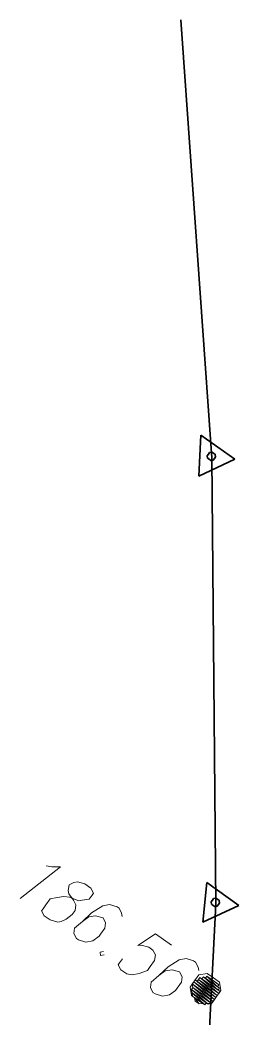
# Model space of a CAD drawing. Header units: millimetres. Extents: x -45570 to 57695, y -24100 to 57483.
# Drawn here: x 23490 to 27488, y 39140 to 57414 of the extents above; entities that cross this region are included whole.
import ezdxf

# ---------------------------------------------------------------- set-up
doc = ezdxf.new("R2010")
doc.units = ezdxf.units.MM
doc.layers.add('НВК_граница', color=6, linetype='Continuous', lineweight=35)
doc.layers.add('НВК_топо', color=9, linetype='Continuous', lineweight=9)

# ---------------------------------------------------------------- blocks, each defined once
blk = doc.blocks.new('ТОПО')
at = {"layer": 'НВК_граница'}
for p, q in [((26426, 57414), (26991, 49395)), ((26757, 49064), (26790, 49813)), ((26790, 49813), (27415, 49371)), ((27415, 49371), (26757, 49064)), ((26991, 49395), (27064, 41227)), ((26830, 40896), (26900, 41619)), ((26900, 41619), (27488, 41203)), ((27064, 41227), (26654, 33235)), ((27488, 41203), (26830, 40896))]:
    blk.add_line(p, q, dxfattribs=at)
for points in [[(26930, 49465), (26909, 49435), (26916, 49393), (26946, 49371)], [(27025, 49482), (26994, 49503), (26952, 49496), (26930, 49465)], [(26946, 49371), (26977, 49350), (27019, 49357), (27041, 49387)], [(27041, 49387), (27062, 49418), (27055, 49460), (27025, 49482)], [(27097, 41314), (27067, 41335), (27025, 41328), (27003, 41298)], [(27114, 41220), (27135, 41250), (27128, 41292), (27097, 41314)], [(27003, 41298), (26982, 41267), (26989, 41225), (27019, 41203)], [(27019, 41203), (27050, 41182), (27092, 41189), (27114, 41220)]]:
    blk.add_lwpolyline(points, dxfattribs=at)
at = {"layer": 'НВК_топо'}
for p, q in [((24232, 41906), (23490, 41327)), ((23970, 41926), (24069, 41911)), ((24069, 41911), (24232, 41906)), ((24385, 41577), (24370, 41477)), ((24474, 41624), (24385, 41577)), ((24537, 41635), (24474, 41624)), ((24673, 41594), (24537, 41635)), ((24783, 41516), (24673, 41594)), ((24831, 41427), (24783, 41516)), ((23962, 41213), (24040, 41324)), ((24040, 41324), (24166, 41345)), ((24166, 41345), (24292, 41367)), ((24292, 41367), (24391, 41352)), ((24370, 41477), (24380, 41414)), ((24380, 41414), (24465, 41300)), ((24391, 41352), (24564, 41284)), ((24627, 41295), (24753, 41317)), ((24753, 41317), (24805, 41390)), ((24805, 41390), (24831, 41427)), ((23884, 41103), (23910, 41140)), ((23910, 41140), (23962, 41213)), ((24465, 41300), (24512, 41211)), ((24512, 41211), (24497, 41111)), ((24564, 41284), (24627, 41295)), ((25000, 41197), (24796, 41065)), ((25125, 41219), (25000, 41197)), ((25262, 41177), (25125, 41219)), ((25299, 41151), (25262, 41177)), ((25346, 41062), (25299, 41151)), ((23932, 41014), (23884, 41103)), ((24042, 40936), (23932, 41014)), ((24178, 40895), (24042, 40936)), ((24330, 40953), (24241, 40906)), ((24445, 41037), (24330, 40953)), ((24497, 41111), (24445, 41037)), ((24796, 41065), (24629, 40907)), ((24744, 40992), (24629, 40907)), ((24869, 41013), (24744, 40992)), ((25006, 40972), (24869, 41013)), ((25053, 40883), (25006, 40972)), ((25357, 41000), (25346, 41062)), ((24241, 40906), (24178, 40895)), ((24488, 40786), (24473, 40687)), ((24629, 40907), (24488, 40786)), ((24960, 40673), (25038, 40783)), ((25038, 40783), (25053, 40883)), ((24473, 40687), (24520, 40598)), ((24520, 40598), (24557, 40572)), ((24557, 40572), (24693, 40530)), ((24819, 40552), (24934, 40636)), ((24934, 40636), (24960, 40673)), ((25961, 40683), (25642, 40466)), ((26255, 40474), (25961, 40683)), ((24693, 40530), (24819, 40552)), ((25642, 40466), (25705, 40477)), ((25705, 40477), (25841, 40436)), ((25841, 40436), (25915, 40384)), ((25014, 40359), (24951, 40348)), ((24951, 40348), (24962, 40285)), ((24962, 40285), (25025, 40296)), ((25308, 40151), (25360, 40224)), ((25915, 40384), (25962, 40295)), ((25962, 40295), (25947, 40195)), ((26398, 40208), (26194, 40076)), ((26523, 40229), (26398, 40208)), ((26660, 40188), (26523, 40229)), ((25282, 40114), (25308, 40151)), ((25330, 40025), (25282, 40114)), ((25440, 39947), (25330, 40025)), ((25869, 40085), (25817, 40011)), ((25947, 40195), (25869, 40085)), ((26194, 40076), (26027, 39918)), ((26268, 40024), (26142, 40002)), ((26404, 39983), (26268, 40024)), ((26697, 40162), (26660, 40188)), ((26744, 40073), (26697, 40162)), ((26755, 40010), (26744, 40073)), ((25540, 39932), (25440, 39947)), ((25665, 39953), (25540, 39932)), ((25817, 40011), (25665, 39953)), ((26027, 39918), (25886, 39797)), ((26142, 40002), (26027, 39918)), ((26451, 39894), (26404, 39983)), ((26436, 39794), (26451, 39894)), ((26724, 39811), (26750, 39848)), ((26750, 39848), (26776, 39885)), ((27118, 39588), (26750, 39848)), ((27118, 39588), (26750, 39848)), ((26750, 39848), (27118, 39588)), ((26750, 39848), (27118, 39588)), ((27118, 39588), (26750, 39848)), ((27118, 39588), (26750, 39848)), ((26750, 39848), (27092, 39551)), ((26750, 39848), (27092, 39551)), ((27144, 39624), (26776, 39885)), ((26776, 39885), (26813, 39859)), ((27144, 39624), (26776, 39885)), ((26776, 39885), (27118, 39588)), ((26776, 39885), (27118, 39588)), ((26813, 39859), (26839, 39895)), ((27108, 39650), (26813, 39859)), ((27108, 39650), (26813, 39859)), ((26813, 39859), (27144, 39624)), ((26813, 39859), (27144, 39624)), ((26876, 39869), (26839, 39895)), ((26839, 39895), (27097, 39713)), ((27134, 39687), (26839, 39895)), ((26839, 39895), (27134, 39687)), ((27134, 39687), (26839, 39895)), ((26839, 39895), (27097, 39713)), ((27134, 39687), (26839, 39895)), ((26839, 39895), (27108, 39650)), ((26839, 39895), (27108, 39650)), ((26876, 39869), (26902, 39906)), ((27097, 39713), (26876, 39869)), ((27097, 39713), (26876, 39869)), ((26876, 39869), (27097, 39713)), ((27097, 39713), (26876, 39869)), ((27123, 39750), (26902, 39906)), ((26902, 39906), (26939, 39880)), ((27123, 39750), (26902, 39906)), ((26902, 39906), (27097, 39713)), ((26902, 39906), (27097, 39713)), ((27086, 39776), (26939, 39880)), ((26939, 39880), (26976, 39854)), ((27086, 39776), (26939, 39880)), ((26939, 39880), (27086, 39776)), ((26939, 39880), (27086, 39776)), ((27086, 39776), (26939, 39880)), ((27086, 39776), (26939, 39880)), ((26939, 39880), (27123, 39750)), ((26939, 39880), (27123, 39750)), ((27012, 39828), (26976, 39854)), ((26976, 39854), (27012, 39828)), ((27049, 39802), (26976, 39854)), ((26976, 39854), (27049, 39802)), ((27049, 39802), (26976, 39854)), ((26976, 39854), (27012, 39828)), ((27049, 39802), (26976, 39854)), ((26976, 39854), (27086, 39776)), ((26976, 39854), (27086, 39776)), ((25886, 39797), (25871, 39697)), ((25871, 39697), (25918, 39608)), ((26332, 39647), (26358, 39684)), ((26358, 39684), (26436, 39794)), ((26620, 39664), (26646, 39701)), ((26988, 39404), (26620, 39664)), ((26988, 39404), (26620, 39664)), ((26620, 39664), (26988, 39404)), ((26620, 39664), (26988, 39404)), ((26988, 39404), (26620, 39664)), ((26988, 39404), (26620, 39664)), ((26620, 39664), (26925, 39393)), ((26620, 39664), (26925, 39393)), ((26631, 39601), (26620, 39664)), ((26635, 39764), (26661, 39800)), ((27040, 39477), (26635, 39764)), ((27040, 39477), (26635, 39764)), ((26635, 39764), (27040, 39477)), ((26635, 39764), (27040, 39477)), ((27040, 39477), (26635, 39764)), ((27040, 39477), (26635, 39764)), ((26635, 39764), (27014, 39440)), ((26635, 39764), (27014, 39440)), ((26646, 39701), (26635, 39764)), ((27014, 39440), (26646, 39701)), ((27014, 39440), (26646, 39701)), ((26646, 39701), (27014, 39440)), ((26646, 39701), (27014, 39440)), ((27014, 39440), (26646, 39701)), ((27014, 39440), (26646, 39701)), ((26646, 39701), (26988, 39404)), ((26646, 39701), (26988, 39404)), ((26661, 39800), (26688, 39837)), ((27066, 39514), (26661, 39800)), ((27066, 39514), (26661, 39800)), ((26661, 39800), (27066, 39514)), ((26661, 39800), (27066, 39514)), ((27066, 39514), (26661, 39800)), ((27066, 39514), (26661, 39800)), ((26661, 39800), (27040, 39477)), ((26661, 39800), (27040, 39477)), ((26724, 39811), (26688, 39837)), ((26688, 39837), (27092, 39551)), ((27092, 39551), (26688, 39837)), ((26688, 39837), (27066, 39514)), ((26688, 39837), (27066, 39514)), ((27092, 39551), (26724, 39811)), ((27092, 39551), (26724, 39811)), ((26724, 39811), (27092, 39551)), ((27092, 39551), (26724, 39811)), ((27012, 39828), (27049, 39802)), ((27049, 39802), (27049, 39802)), ((27086, 39776), (27049, 39802)), ((27123, 39750), (27086, 39776)), ((27097, 39713), (27123, 39750)), ((27097, 39713), (27134, 39687)), ((27108, 39650), (27134, 39687)), ((27134, 39687), (27134, 39687)), ((25918, 39608), (25955, 39582)), ((25955, 39582), (26092, 39541)), ((26092, 39541), (26217, 39563)), ((26217, 39563), (26332, 39647)), ((26925, 39393), (26631, 39601)), ((26925, 39393), (26631, 39601)), ((26631, 39601), (26925, 39393)), ((26631, 39601), (26925, 39393)), ((26925, 39393), (26631, 39601)), ((26888, 39419), (26631, 39601)), ((26631, 39601), (26888, 39419)), ((26888, 39419), (26631, 39601)), ((26631, 39601), (26925, 39393)), ((26888, 39419), (26631, 39601)), ((26631, 39601), (26862, 39382)), ((26631, 39601), (26862, 39382)), ((26642, 39538), (26631, 39601)), ((26862, 39382), (26642, 39538)), ((26862, 39382), (26642, 39538)), ((26642, 39538), (26862, 39382)), ((26642, 39538), (26862, 39382)), ((26862, 39382), (26642, 39538)), ((26862, 39382), (26642, 39538)), ((26642, 39538), (26826, 39408)), ((26642, 39538), (26826, 39408)), ((26678, 39512), (26642, 39538)), ((26826, 39408), (26678, 39512)), ((26826, 39408), (26678, 39512)), ((26678, 39512), (26826, 39408)), ((26678, 39512), (26826, 39408)), ((26826, 39408), (26678, 39512)), ((26826, 39408), (26678, 39512)), ((26678, 39512), (26763, 39397)), ((26678, 39512), (26763, 39397)), ((26689, 39449), (26678, 39512)), ((27014, 39440), (27040, 39477)), ((27040, 39477), (27066, 39514)), ((27066, 39514), (27092, 39551)), ((27092, 39551), (27118, 39588)), ((27144, 39624), (27108, 39650)), ((27118, 39588), (27144, 39624)), ((26763, 39397), (26689, 39449)), ((26689, 39449), (26726, 39423)), ((26726, 39423), (26689, 39449)), ((26726, 39423), (26689, 39449)), ((26689, 39449), (26726, 39423)), ((26726, 39423), (26689, 39449)), ((26689, 39449), (26763, 39397)), ((26726, 39423), (26726, 39423)), ((26763, 39397), (26726, 39423)), ((26763, 39397), (26826, 39408)), ((26826, 39408), (26862, 39382)), ((26862, 39382), (26888, 39419)), ((26888, 39419), (26888, 39419)), ((26925, 39393), (26888, 39419)), ((26925, 39393), (26988, 39404)), ((26988, 39404), (27014, 39440))]:
    blk.add_line(p, q, dxfattribs=at)
for points in [[(27020, 39878), (26908, 39957), (26754, 39930), (26674, 39819)], [(27079, 39532), (27158, 39644), (27132, 39799), (27020, 39878)], [(26674, 39819), (26595, 39707), (26622, 39552), (26734, 39473)], [(26734, 39473), (26845, 39394), (27000, 39421), (27079, 39532)]]:
    blk.add_lwpolyline(points, dxfattribs=at)

msp = doc.modelspace()

# ---------------------------------------------------------------- block references
at = {"layer": 'НВК_топо'}
msp.add_blockref('ТОПО', (0, 0), dxfattribs=at)

doc.saveas('drawing.dxf')
